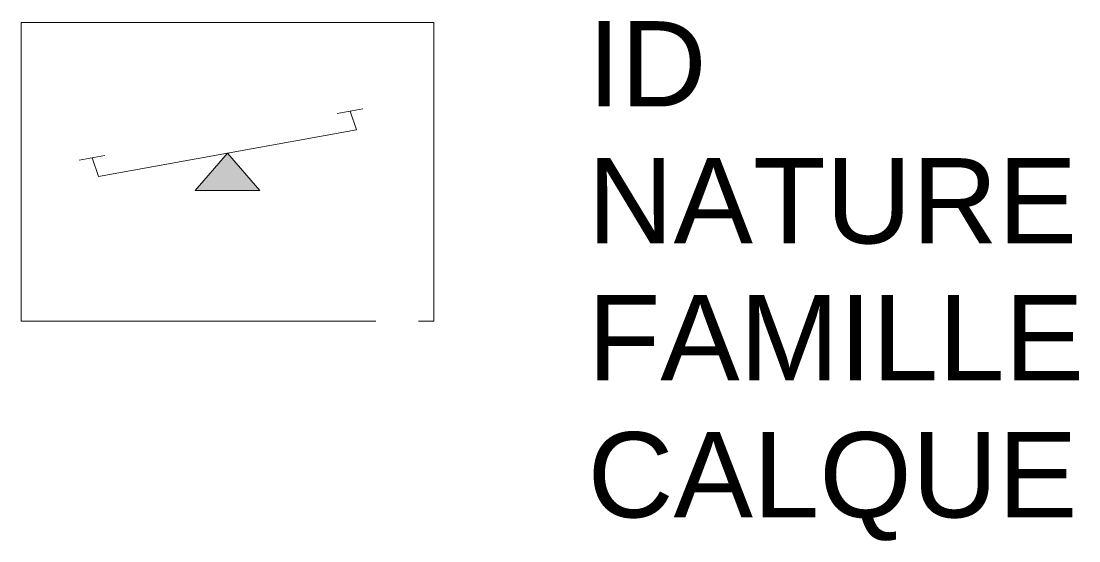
# Model space of a CAD drawing. Header units: metres. Extents: x 3121.57 to 3124.05, y 1721.31 to 1722.53.
import ezdxf

# ---------------------------------------------------------------- set-up
doc = ezdxf.new("R2010")
doc.units = ezdxf.units.M
doc.linetypes.add('Socle_Continu', pattern=[2.5, 2.5, 0])
doc.layers.add('JARDI_SCS', color=82, linetype='Socle_Continu', lineweight=13)
doc.styles.get("Standard").update_dxf_attribs({"font": 'arial.ttf'})

msp = doc.modelspace()

# ---------------------------------------------------------------- hatches: boundary and pattern name
at = {"layer": 'JARDI_SCS', "linetype": 'Socle_Continu'}
msp.add_hatch(color=256, dxfattribs=at).paths.add_polyline_path([(3122.0492, 1722.2156), (3121.9737, 1722.1281), (3122.1248, 1722.1281)])

# ---------------------------------------------------------------- linework, layer by layer
for p, q in [((3122.3063, 1722.3086), (3122.3668, 1722.3195)), ((3122.3517, 1722.2703), (3122.3366, 1722.314)), ((3121.7468, 1722.161), (3122.3517, 1722.2703)), ((3121.7014, 1722.1992), (3121.7619, 1722.2102)), ((3121.7468, 1722.161), (3121.7317, 1722.2047)), ((3122.0492, 1722.2156), (3121.9737, 1722.1281)), ((3122.1248, 1722.1281), (3122.0492, 1722.2156)), ((3121.9737, 1722.1281), (3122.1248, 1722.1281))]:
    msp.add_line(p, q, dxfattribs=at)
at = {"layer": 'JARDI_SCS', "linetype": 'Socle_Continu', "flags": 128}
msp.add_lwpolyline([(3122.5332, 1722.5219), (3121.5653, 1722.5219), (3121.5653, 1721.8219), (3122.5332, 1721.8219)], close=True, dxfattribs=at)

# ---------------------------------------------------------------- texts
at = {"layer": 'JARDI_SCS', "linetype": 'Socle_Continu', "flags": 9}
for tag, p, s in [('ID', (3122.8937, 1722.3253), 'TP_1207'), ('NATURE', (3122.8937, 1722.004), 'Aire de jeux'), ('FAMILLE', (3122.8937, 1721.6827), 'Jardin'), ('CALQUE', (3122.8937, 1721.3614), 'JARDI_SCS')]:
    msp.add_attdef(tag, p, s, height=0.2, dxfattribs=at)

doc.saveas('drawing.dxf')
